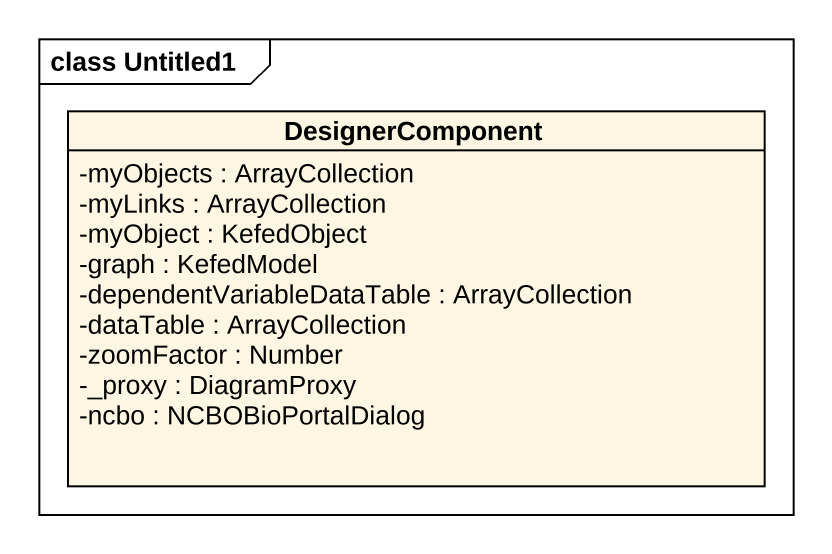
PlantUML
@startuml
mainframe class Untitled1
hide circle
hide empty members
skinparam classAttributeIconSize 0
class DesignerComponent {
  -myObjects : ArrayCollection
  -myLinks : ArrayCollection
  -myObject : KefedObject
  -graph : KefedModel
  -dependentVariableDataTable : ArrayCollection
  -dataTable : ArrayCollection
  -zoomFactor : Number
  -_proxy : DiagramProxy
  -ncbo : NCBOBioPortalDialog
}
@enduml
